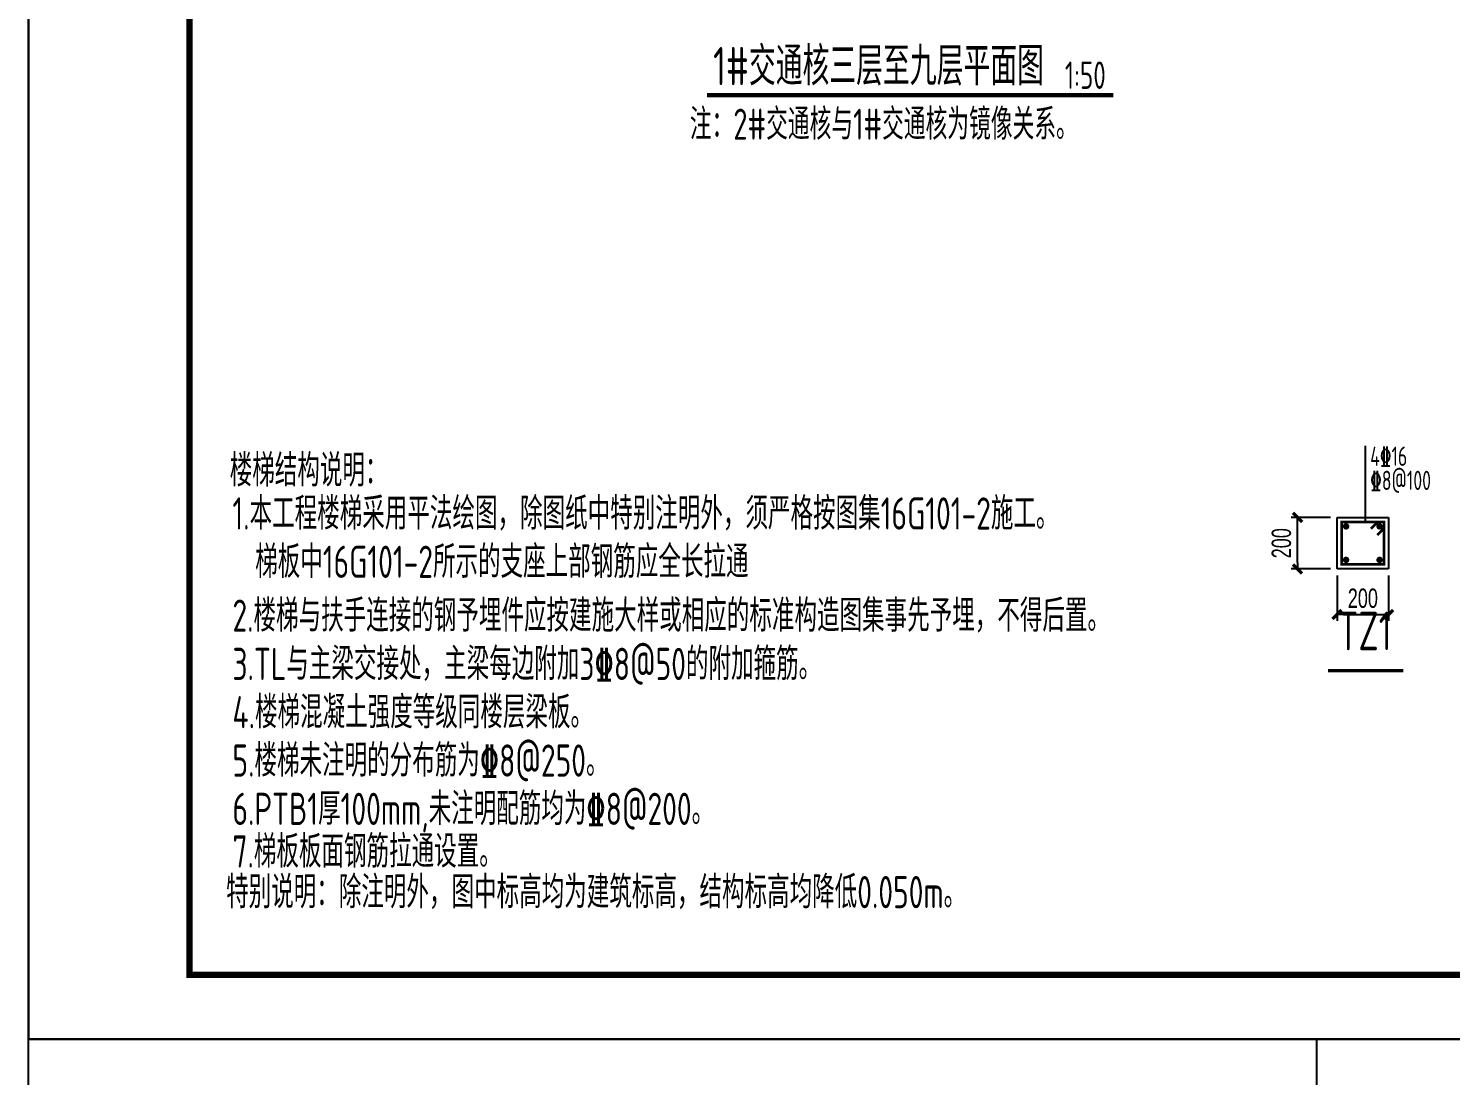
# Model space of a CAD drawing. Extents: x 393367 to 3005760, y 4998 to 826018.
# Drawn here: x 2798753 to 2809794, y 517681 to 525809 of the extents above; entities that cross this region are included whole.
import ezdxf
from ezdxf.enums import TextEntityAlignment as Align

# ---------------------------------------------------------------- set-up
doc = ezdxf.new("R2010")
doc.units = 0
doc.header["$LTSCALE"] = 1000
doc.layers.get('0').update_dxf_attribs({"linetype": 'CONTINUOUS'})
doc.layers.get('Defpoints').update_dxf_attribs({"linetype": 'CONTINUOUS'})
for name, color, linetype in [('-TK', 7, 'CONTINUOUS'), ('DIM', 3, 'CONTINUOUS'), ('DIM_SYMB', 3, 'CONTINUOUS'), ('FSK_DIM', 3, 'CONTINUOUS'), ('NUM', 7, 'CONTINUOUS'), ('PUB_TEXT', 7, 'CONTINUOUS'), ('Sbeam-s', 3, 'CONTINUOUS'), ('TEXT', 7, 'CONTINUOUS'), ('大样详图_文字', 60, 'CONTINUOUS')]:
    doc.layers.add(name, color=color, linetype=linetype)
doc.layers.add('REIN', color=1, linetype='CONTINUOUS', lineweight=18)
doc.layers.add('yichutu', color=7, linetype='CONTINUOUS', true_color=0xffffff, plot=False)
doc.styles.add('BW_Dim', font='Bweng.shx', dxfattribs={"width": 0.7, "bigfont": 'hztxt.shx'})
doc.styles.add('TSSD_NORM', font='Tssdeng.shx', dxfattribs={"bigfont": 'hztxt.shx'})
doc.styles.add('TSSD_Rein', font='Tssdeng.shx', dxfattribs={"width": 0.7, "bigfont": 'hztxt.shx'})
doc.dimstyles.new('Cyz_25_50', dxfattribs={"dimtxt": 150, "dimasz": 50, "dimexe": 50, "dimexo": 50, "dimgap": 50, "dimtad": 1, "dimdec": 0, "dimlfac": 0.5, "dimzin": 0, "dimdsep": 46, "dimtxsty": 'BW_Dim', "dimblk": '_bwk', "dimcen": 0, "dimclrt": 7, "dimadec": 0, "dimazin": 0, "dimtfac": 1, "dimtdec": 0, "dimtix": 1, "dimtmove": 2, "dimatfit": 0, "dimfxl": 1, "dimtolj": 1, "dimtzin": 0, "dimarcsym": 0})

# ---------------------------------------------------------------- blocks, each defined once
blk = doc.blocks.new('A1')
blk.add_lwpolyline([(0, 59400), (0, 0), (84100, 0), (84100, 59400)], close=True)
at = {"const_width": 100}
blk.add_lwpolyline([(2500, 58400), (2500, 1000), (83100, 1000), (83100, 58400)], close=True, dxfattribs=at)
blk = doc.blocks.new('_bwk')
blk.add_line((-1, 0), (0, 0))
at = {"const_width": 0.5}
blk.add_lwpolyline([(-0.7, -0.7), (0.7, 0.7)], dxfattribs=at)
blk = doc.blocks.new('*D2338')
at = {"layer": 'Defpoints', "color": 0, "transparency": 16777216}
for p in [(2808606, 522013), (2808913, 522013), (2808913, 521613)]:
    blk.add_point(p, dxfattribs=at)
at = {"layer": 'FSK_DIM', "color": 0, "lineweight": -2, "transparency": 16777216}
for p, q in [((2808863, 522013), (2808556, 522013)), ((2808606, 521663), (2808606, 521963)), ((2808863, 521613), (2808556, 521613))]:
    blk.add_line(p, q, dxfattribs=at)
at = {"layer": 'FSK_DIM', "color": 0, "lineweight": -2, "transparency": 16777216, "xscale": 50, "yscale": 50, "zscale": 50}
for p, rotation in [((2808606, 522013), 90), ((2808606, 521613), 270)]:
    blk.add_blockref('_bwk', p, dxfattribs=dict(at, rotation=rotation))
at = {"layer": 'FSK_DIM', "color": 7, "transparency": 16777216, "insert": (2808481, 521813), "char_height": 150, "attachment_point": 5, "rotation": 90, "style": 'BW_Dim'}
blk.add_mtext('\\A1;200', dxfattribs=at)
blk = doc.blocks.new('*D2339')
at = {"layer": 'Defpoints', "color": 0, "transparency": 16777216}
for p in [(2808913, 521613), (2809313, 521613), (2809313, 521260)]:
    blk.add_point(p, dxfattribs=at)
at = {"layer": 'FSK_DIM', "color": 0, "lineweight": -2, "transparency": 16777216}
for p, q in [((2808913, 521563), (2808913, 521210)), ((2809313, 521563), (2809313, 521210)), ((2808963, 521260), (2809263, 521260))]:
    blk.add_line(p, q, dxfattribs=at)
at = {"layer": 'FSK_DIM', "color": 0, "lineweight": -2, "transparency": 16777216, "xscale": 50, "yscale": 50, "zscale": 50, "rotation": 180}
blk.add_blockref('_bwk', (2808913, 521260), dxfattribs=at)
at = {"layer": 'FSK_DIM', "color": 0, "lineweight": -2, "transparency": 16777216, "xscale": 50, "yscale": 50, "zscale": 50}
blk.add_blockref('_bwk', (2809313, 521260), dxfattribs=at)
at = {"layer": 'FSK_DIM', "color": 7, "transparency": 16777216, "insert": (2809113, 521385), "char_height": 150, "attachment_point": 5, "style": 'BW_Dim'}
blk.add_mtext('\\A1;200', dxfattribs=at)
blk = doc.blocks.new('yct-841-594-42050-29700-50-1000')
at = {"layer": 'yichutu', "color": 7, "true_color": 0xffffff}
blk.add_lwpolyline([(0, 0), (0, 29700), (42050, 29700), (42050, 0)], close=True, dxfattribs=at)

msp = doc.modelspace()

# ---------------------------------------------------------------- linework, layer by layer
at = {"layer": 'DIM', "color": 5, "linetype": 'ByBlock'}
msp.add_lwpolyline([(2798752.93768, 517962.12225), (2808752.93768, 517962.12225), (2808752.93768, 507962.12225), (2798752.93768, 507962.12225)], close=True, dxfattribs=at)
at = {"layer": 'DIM_SYMB', "const_width": 35}
msp.add_lwpolyline([(2804022.02938, 525291.08831), (2807176.64373, 525291.08831)], dxfattribs=at)
at = {"layer": 'NUM', "color": 7, "const_width": 25}
msp.add_lwpolyline([(2808841.49761, 520823.52177), (2809426.55914, 520823.52177)], dxfattribs=at)
at = {"layer": 'REIN', "const_width": 20}
msp.add_lwpolyline([(2809175.59843, 521925.76288), (2809228.31345, 521978.44055), (2809277.77358, 521978.44055), (2809277.77358, 521648.44055), (2808947.77358, 521648.44055), (2808947.77358, 521978.44055), (2809277.77358, 521978.44055), (2809277.77358, 521928.98043), (2809225.09591, 521876.26541)], dxfattribs=at)
at = {"layer": 'REIN', "const_width": 25}
for points in [[(2808970.27358, 521943.44055, 1), (2808995.27358, 521943.44055, 1)], [(2809230.27358, 521943.44055, 1), (2809255.27358, 521943.44055, 1)], [(2808970.27358, 521683.44055, 1), (2808995.27358, 521683.44055, 1)], [(2809230.27358, 521683.44055, 1), (2809255.27358, 521683.44055, 1)]]:
    msp.add_lwpolyline(points, format="xyb", close=True, dxfattribs=at)
at = {"layer": 'Sbeam-s'}
for p, q in [((2808912.77358, 522013.44055), (2809312.77358, 522013.44055)), ((2808912.77358, 521613.44055), (2808912.77358, 522013.44055)), ((2809312.77358, 522013.44055), (2809312.77358, 521613.44055)), ((2809312.77358, 521613.44055), (2808912.77358, 521613.44055))]:
    msp.add_line(p, q, dxfattribs=at)
at = {"layer": '大样详图_文字', "color": 7}
msp.add_line((2809133.2859, 521978.44055), (2809133.2859, 522568.11131), dxfattribs=at)

# ---------------------------------------------------------------- block references
at = {"layer": '-TK', "xscale": 0.5, "yscale": 0.5, "zscale": 0.5}
msp.add_blockref('A1', (2798752.93768, 517962.12225), dxfattribs=at)
at = {"layer": 'yichutu'}
msp.add_blockref('yct-841-594-42050-29700-50-1000', (2798752.93768, 517962.12225), dxfattribs=at)

# ---------------------------------------------------------------- texts
at = {"layer": 'NUM', "color": 1, "style": 'TSSD_NORM', "width": 0.7}
msp.add_text('TZ1', height=300, dxfattribs=at).set_placement((2809128.57421, 520891.56277), align=Align.BOTTOM_CENTER)
at = {"layer": 'PUB_TEXT', "style": 'TSSD_Rein', "width": 0.7}
for s, height, p in [('1#交通核三层至九层平面图', 297.5, (2804068.47715, 525367.44717)), ('1:50', 212.5, (2806799.55324, 525339.43557))]:
    msp.add_text(s, height=height, dxfattribs=at).set_placement(p)
at = {"layer": 'PUB_TEXT', "color": 1, "style": 'TSSD_Rein', "width": 0.7}
msp.add_text('注：2#交通核与1#交通核为镜像关系。', height=241.1347518, dxfattribs=at).set_placement((2803887.94625, 524944.92868))
at = {"layer": 'TEXT', "style": 'TSSD_Rein', "width": 0.7}
for s, p in [('楼梯结构说明：', (2800315.51286, 522253.05286)), ('1.本工程楼梯采用平法绘图，除图纸中特别注明外，须严格按图集16G101-2施工。', (2800336.87072, 521918.77787)), ('梯板中16G101-2所示的支座上部钢筋应全长拉通', (2800513.2755, 521543.77787)), ('2.楼梯与扶手连接的钢予埋件应按建施大样或相应的标准构造图集事先予埋，不得后置。', (2800336.87072, 521125.92085)), ('3.TL与主梁交接处，主梁每边附加3\x848@50的附加箍筋。', (2800336.87072, 520750.92085)), ('4.楼梯混凝土强度等级同楼层梁板。', (2800336.87072, 520375.92085)), ('5.楼梯未注明的分布筋为%%1328@250。', (2800336.87072, 520000.92085)), ('6.PTB1厚100mm,未注明配筋均为%%1328@200。', (2800336.87072, 519625.92085)), ('7.梯板板面钢筋拉通设置。', (2800336.87072, 519294.99458))]:
    msp.add_text(s, height=250, dxfattribs=at).set_placement(p)
at = {"layer": 'TEXT', "color": 153, "style": 'TSSD_Rein', "width": 0.7}
msp.add_text('特别说明：除注明外，图中标高均为建筑标高，结构标高均降低0.050m。', height=250, dxfattribs=at).set_placement((2800287.68954, 518979.67766))
at = {"layer": '大样详图_文字', "color": 7, "style": 'TSSD_Rein', "width": 0.7}
for s, p in [('4\x8416', (2809170.16711, 522413.10023)), ('\x848@100', (2809170.16711, 522225.60023))]:
    msp.add_text(s, height=150, dxfattribs=at).set_placement(p)

# ---------------------------------------------------------------- dimensions: what is measured, and where the dimension line sits
at = {"layer": 'FSK_DIM'}
dim = msp.add_linear_dim(base=(2808606.08858, 522013.44055), p1=(2808912.77358, 521613.44055), p2=(2808912.77358, 522013.44055), angle=90, dimstyle='Cyz_25_50', dxfattribs=at)
dim.commit()
dim.dimension.update_dxf_attribs({"geometry": '*D2338', "text_midpoint": (2808481.08858, 521813.44055)})
dim = msp.add_linear_dim(base=(2809312.77358, 521259.93535), p1=(2808912.77358, 521613.44055), p2=(2809312.77358, 521613.44055), dimstyle='Cyz_25_50', dxfattribs=at)
dim.commit()
dim.dimension.update_dxf_attribs({"geometry": '*D2339', "text_midpoint": (2809112.77358, 521384.93535)})

doc.saveas('drawing.dxf')
